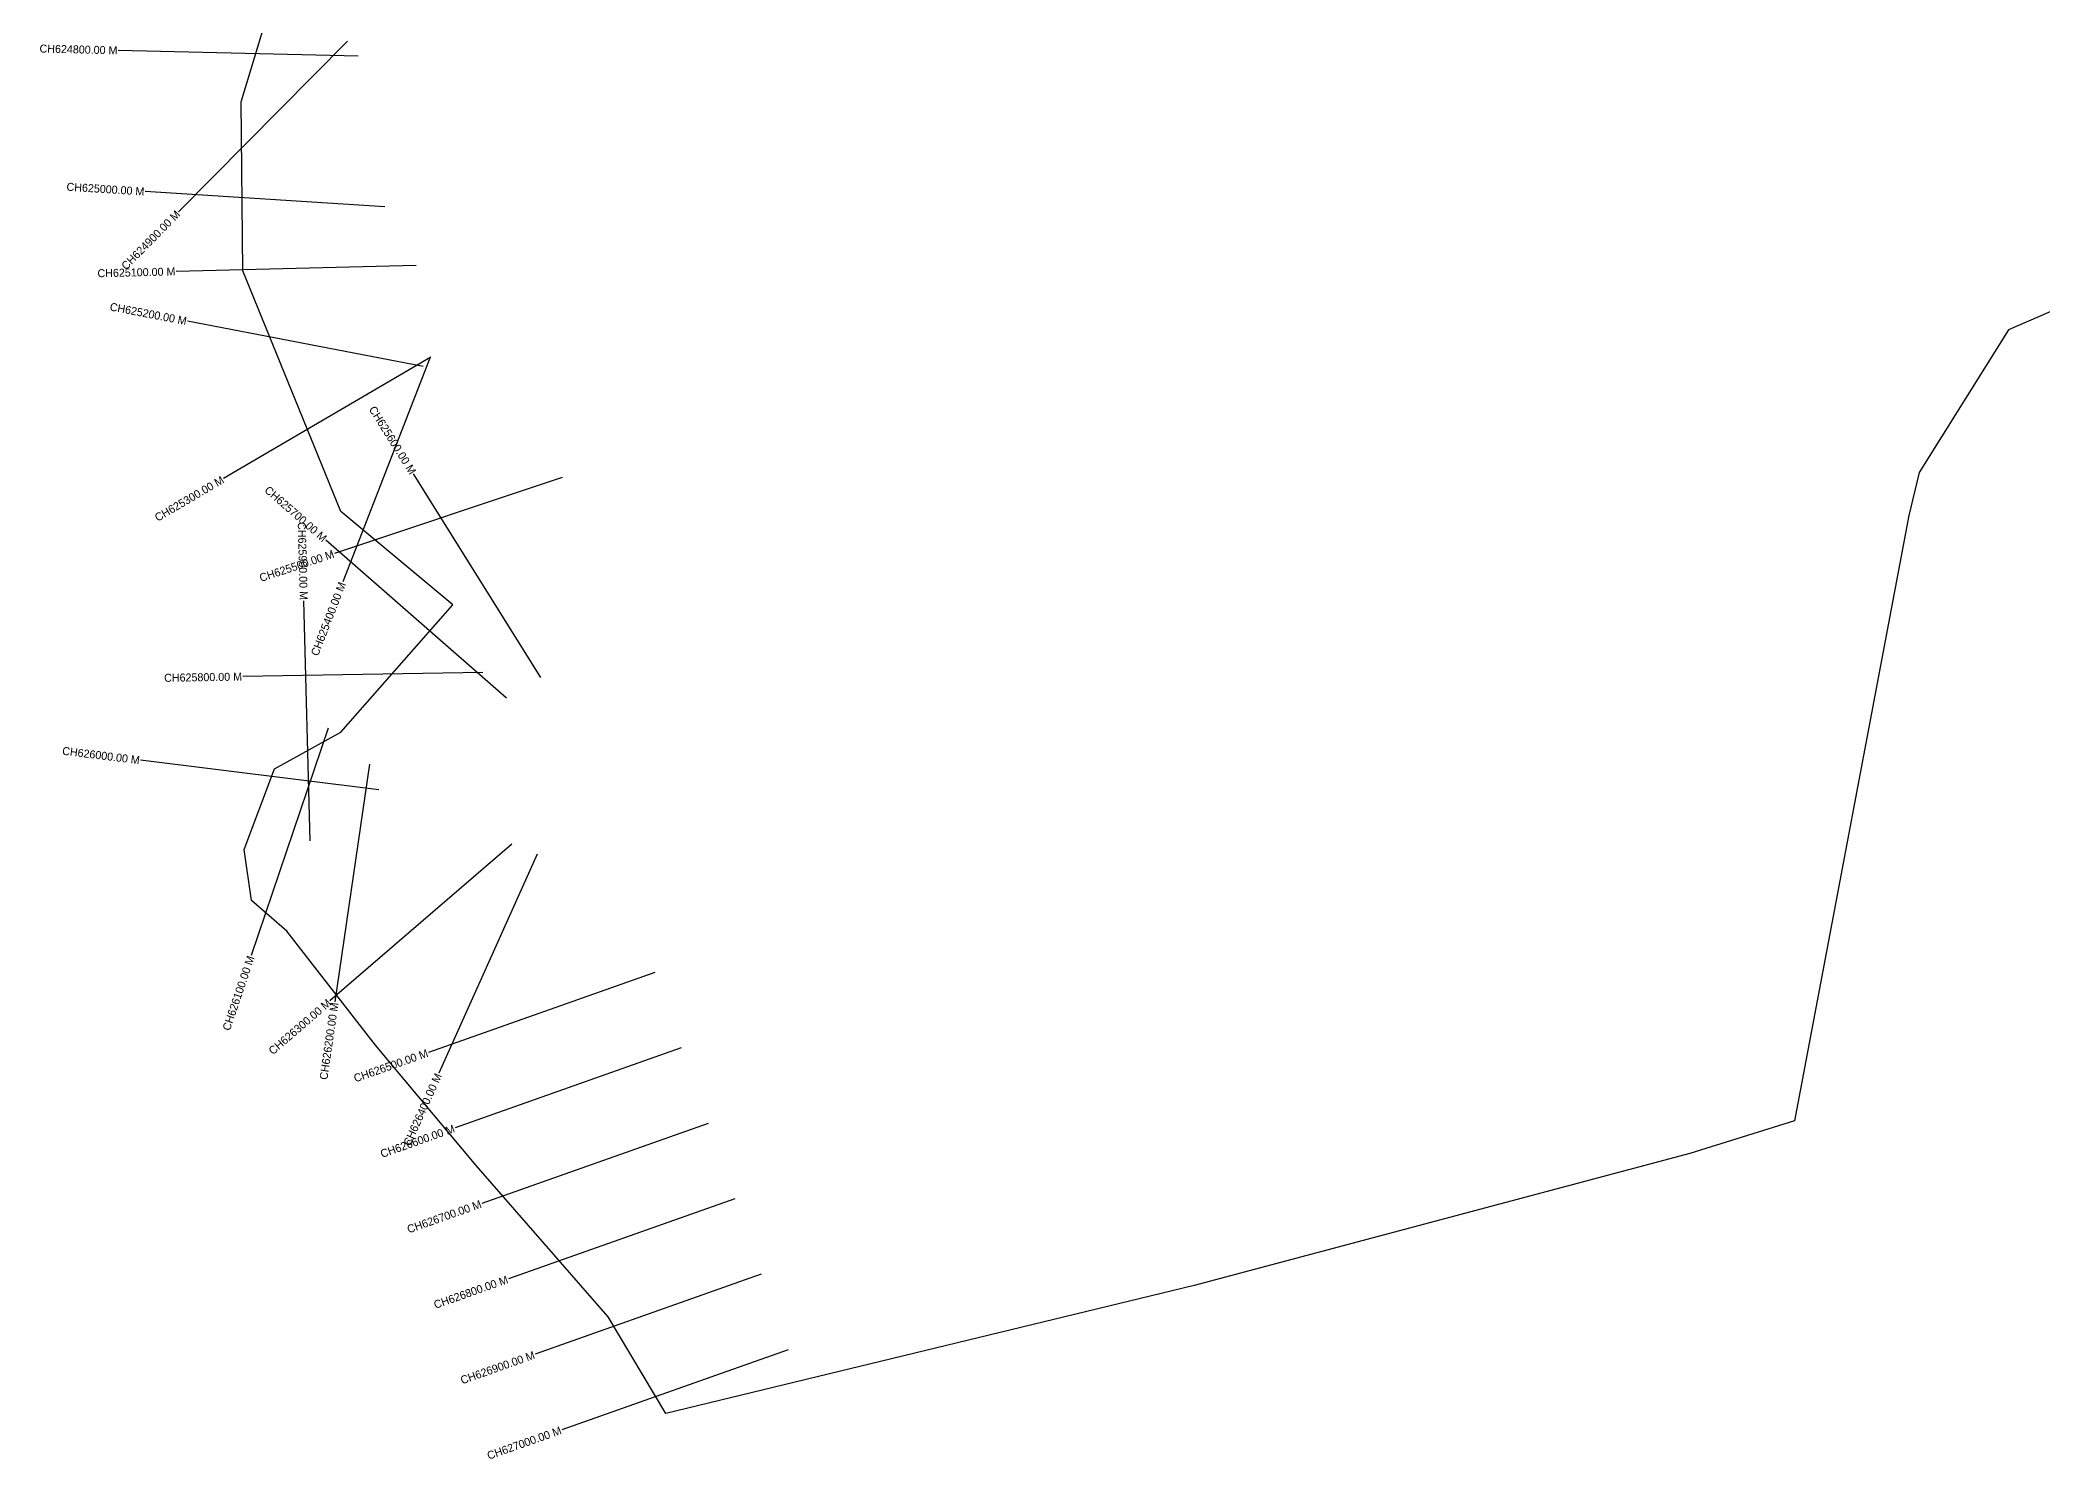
# Model space of a CAD drawing. Header units: metres. Extents: x 325186 to 329094, y 1812871 to 1816644.
# Drawn here: x 325201 to 327704, y 1812871 to 1814643 of the extents above; entities that cross this region are included whole.
import ezdxf
from ezdxf.enums import TextEntityAlignment as Align

# ---------------------------------------------------------------- set-up
doc = ezdxf.new("R2010")
doc.units = ezdxf.units.M
for name, color, linetype in [('CS', 134, 'Continuous'), ('CSMark', 6, 'Continuous'), ('village', 3, 'Continuous')]:
    doc.layers.add(name, color=color, linetype=linetype)

msp = doc.modelspace()

# ---------------------------------------------------------------- linework, layer by layer
at = {"layer": 'CS'}
for p, q in [((325598.6, 1814623.3), (325298.7, 1814630.4)), ((325585.2, 1814642.2), (325374.2, 1814428.9)), ((325631.7, 1814435), (325332.3, 1814454.1)), ((325671, 1814361.8), (325371.1, 1814354.4)), ((325679.8, 1814235.7), (325385.1, 1814292.1)), ((325689.2, 1814247.4), (325430.4, 1814095.6)), ((325688.2, 1814246.1), (325579.4, 1813966.5)), ((325853.6, 1814096.7), (325568.9, 1814002.1)), ((325826.7, 1813846.9), (325667.8, 1814101.3)), ((325783.9, 1813821.2), (325558, 1814018.7)), ((325538.6, 1813643), (325530.6, 1813942.9)), ((325754.4, 1813853.2), (325454.4, 1813848.2)), ((325561.1, 1813783.9), (325464.9, 1813499.8)), ((325624.2, 1813706.9), (325326.5, 1813743.6)), ((325612.6, 1813738.9), (325569.2, 1813442)), ((325790.6, 1813638.8), (325563.3, 1813443)), ((325822.3, 1813626.4), (325699.4, 1813352.7)), ((325969.1, 1813478.6), (325686.3, 1813378.6)), ((326002.4, 1813384.3), (325719.6, 1813284.3)), ((326035.8, 1813290), (325752.9, 1813190)), ((326069.1, 1813195.8), (325786.3, 1813095.8)), ((326102.4, 1813101.5), (325819.6, 1813001.5)), ((326135.8, 1813007.2), (325852.9, 1812907.2))]:
    msp.add_line(p, q, dxfattribs=at)
at = {"layer": 'village', "color": 3, "true_color": 0x00ff00}
msp.add_polyline3d([(327801.3, 1814342, 0), (327660.9, 1814281.2, 0), (327549.4, 1814103, 0), (327536.6, 1814049.3, 0), (327393.6, 1813293.3, 0), (327263, 1813252.2, 0), (326643.2, 1813087.6, 0), (325983.1, 1812927.6, 0), (325910.9, 1813048.4, 0), (325746, 1813237.3, 0), (325620.3, 1813387.7, 0), (325509.4, 1813530.2, 0), (325465.4, 1813568.6, 0), (325456, 1813632.3, 0), (325493.8, 1813733, 0), (325577, 1813778.6, 0), (325716.8, 1813937.7, 0), (325576.7, 1814054.6, 0), (325454.2, 1814354.9, 0), (325452.4, 1814566.2, 0), (325513.4, 1814768.5, 0)], dxfattribs=at)

# ---------------------------------------------------------------- texts
at = {"layer": 'CSMark'}
for s, rotation, p in [('CH624800.00 M', 358.6261, (325297.7, 1814630.5)), ('CH625000.00 M', 356.3601, (325331.3, 1814454.1)), ('CH624900.00 M', 45.3135, (325373.5, 1814428.2)), ('CH625100.00 M', 1.4139, (325370.1, 1814354.4)), ('CH625200.00 M', 349.1759, (325384.1, 1814292.3)), ('CH625600.00 M', 301.9926, (325667.3, 1814102.2)), ('CH625300.00 M', 30.3937, (325429.5, 1814095.1)), ('CH625700.00 M', 318.8484, (325557.2, 1814019.3)), ('CH625900.00 M', 271.5262, (325530.6, 1813943.9)), ('CH625500.00 M', 18.3831, (325568, 1814001.8)), ('CH625400.00 M', 68.7399, (325579, 1813965.6)), ('CH625800.00 M', 0.9531, (325453.4, 1813848.2)), ('CH626000.00 M', 352.9629, (325325.5, 1813743.7)), ('CH626100.00 M', 71.3012, (325464.6, 1813498.8)), ('CH626300.00 M', 40.726, (325562.5, 1813442.4)), ('CH626200.00 M', 81.6945, (325569.1, 1813441)), ('CH626500.00 M', 19.4727, (325685.3, 1813378.3)), ('CH626400.00 M', 65.8276, (325699, 1813351.8)), ('CH626600.00 M', 19.4727, (325718.6, 1813284)), ('CH626700.00 M', 19.4727, (325752, 1813189.7)), ('CH626800.00 M', 19.4727, (325785.3, 1813095.4)), ('CH626900.00 M', 19.4727, (325818.7, 1813001.1)), ('CH627000.00 M', 19.4727, (325852, 1812906.9))]:
    msp.add_text(s, height=10, rotation=rotation, dxfattribs=at).set_placement(p, align=Align.MIDDLE_RIGHT)

doc.saveas('drawing.dxf')
